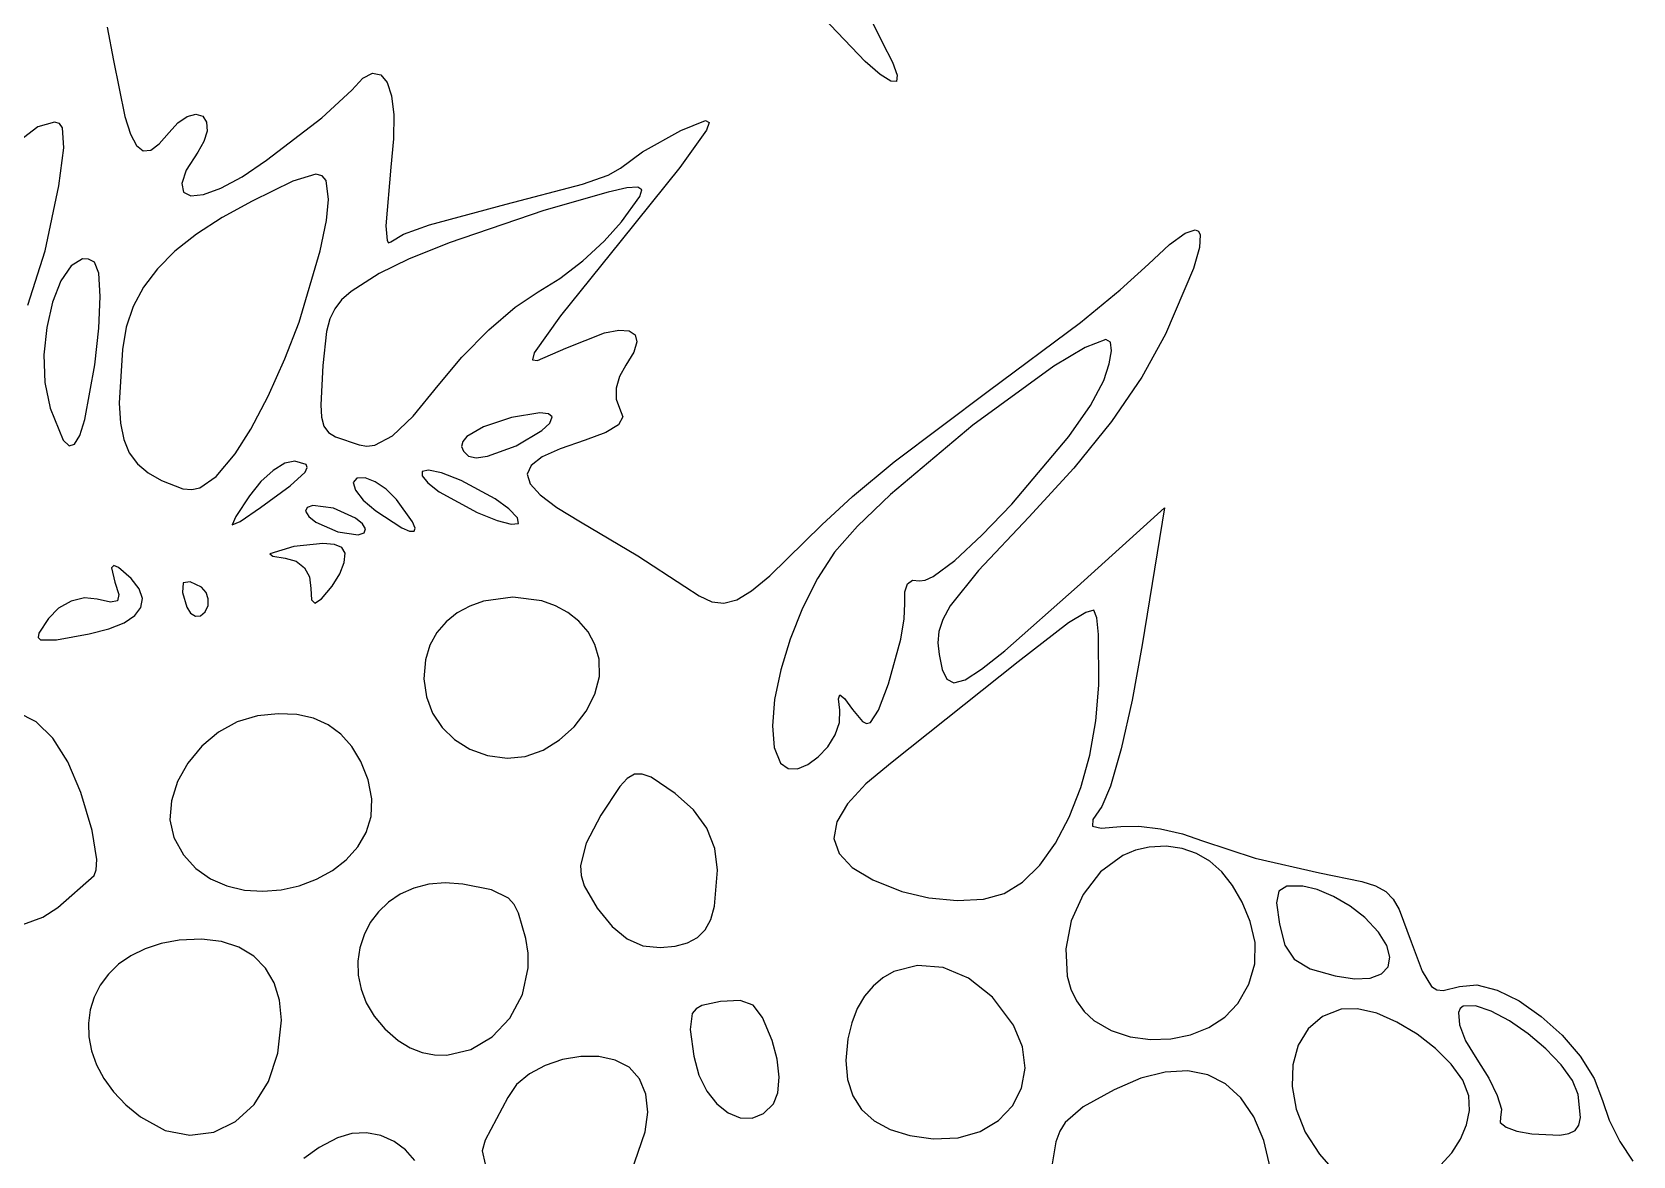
# Model space of a CAD drawing. Extents: x 9 to 1857, y 16 to 982.
# Drawn here: x 416.7 to 525.3, y 287 to 363.2 of the extents above; entities that cross this region are included whole.
import ezdxf

# ---------------------------------------------------------------- set-up
doc = ezdxf.new("R2010")
doc.units = 0

msp = doc.modelspace()

# ---------------------------------------------------------------- linework, layer by layer
at = {"layer": 'Layer 1'}
for p, q in [((421.834226, 363.53822), (422.27279, 361.26903)), ((473.209657, 361.20367), (470.38261, 364.18144)), ((473.755665, 363.766541), (474.3567, 362.51183)), ((474.3567, 362.51183), (475.071135, 361.167477)), ((422.27279, 361.26903), (423.027057, 357.482133)), ((439.165204, 360.07715), (439.821933, 360.420967)), ((439.821933, 360.420967), (440.373741, 360.31674)), ((440.373741, 360.31674), (440.806434, 359.792406)), ((474.225502, 360.329374), (473.209657, 361.20367)), ((474.943854, 359.878406), (474.225502, 360.329374)), ((475.071135, 361.167477), (475.390951, 360.287257)), ((475.390951, 360.287257), (475.34043, 359.860967)), ((436.376025, 357.397106), (438.41775, 359.25735)), ((438.41775, 359.25735), (439.165204, 360.07715)), ((440.806434, 359.792406), (441.105815, 358.875903)), ((475.34043, 359.860967), (474.943854, 359.878406)), ((441.105815, 358.875903), (441.25769, 357.59517)), ((418.259954, 357.101443), (417.13419, 356.77126)), ((418.60356, 357.010443), (418.259954, 357.101443)), ((418.815567, 356.708004), (418.60356, 357.010443)), ((423.027057, 357.482133), (423.414465, 356.278049)), ((426.02871, 356.40775), (426.620161, 357.051629)), ((426.620161, 357.051629), (427.247329, 357.473434)), ((427.247329, 357.473434), (427.835374, 357.637109)), ((427.835374, 357.637109), (428.30946, 357.5066)), ((428.30946, 357.5066), (428.576743, 357.09607)), ((428.576743, 357.09607), (428.601711, 356.497313)), ((432.64338, 354.51723), (436.376025, 357.397106)), ((441.25769, 357.59517), (441.247864, 355.978142)), ((460.7235, 356.52972), (462.385437, 357.210783)), ((462.385437, 357.210783), (462.640854, 357.086171)), ((462.640854, 357.086171), (462.46313, 356.560386)), ((417.13419, 356.77126), (415.877202, 355.815033)), ((418.888537, 355.346665), (418.815567, 356.708004)), ((423.414465, 356.278049), (423.827871, 355.508758)), ((425.367695, 355.623754), (426.02871, 356.40775)), ((428.601711, 356.497313), (428.395524, 355.790716)), ((441.247864, 355.978142), (441.06214, 354.05276)), ((458.120689, 355.087183), (460.7235, 356.52972)), ((462.46313, 356.560386), (460.659943, 354.032067)), ((418.56637, 352.77315), (418.888537, 355.346665)), ((423.827871, 355.508758), (424.281638, 355.15567)), ((424.281638, 355.15567), (424.790125, 355.200198)), ((424.790125, 355.200198), (425.367695, 355.623754)), ((427.96934, 355.05667), (427.195732, 353.834874)), ((428.395524, 355.790716), (427.96934, 355.05667)), ((456.61752, 353.9701), (458.120689, 355.087183)), ((427.195732, 353.834874), (426.888217, 352.933878)), ((430.974728, 353.398731), (432.64338, 354.51723)), ((441.06214, 354.05276), (440.722665, 350.066208)), ((455.783852, 353.504011), (456.61752, 353.9701)), ((460.659943, 354.032067), (456.67924, 349.07936)), ((417.641226, 348.369925), (418.56637, 352.77315)), ((426.888217, 352.933878), (427.007731, 352.358193)), ((429.53777, 352.628086), (430.974728, 353.398731)), ((434.425927, 353.098495), (431.6553, 351.74978)), ((435.978999, 353.561606), (434.425927, 353.098495)), ((436.409102, 353.463429), (435.978999, 353.561606)), ((436.666996, 353.146694), (436.409102, 353.463429)), ((436.8424, 351.86134), (436.666996, 353.146694)), ((448.87555, 351.5344), (454.046277, 352.889418)), ((454.046277, 352.889418), (455.783852, 353.504011)), ((457.794297, 352.699062), (457.058076, 352.649339)), ((458.064127, 352.502086), (457.794297, 352.699062)), ((427.007731, 352.358193), (427.515205, 352.112326)), ((427.515205, 352.112326), (428.371574, 352.200788)), ((428.371574, 352.200788), (429.53777, 352.628086)), ((431.6553, 351.74978), (429.621492, 350.629911)), ((436.702341, 350.424681), (436.8424, 351.86134)), ((455.793868, 352.36193), (451.43511, 351.11012)), ((457.058076, 352.649339), (455.793868, 352.36193)), ((456.69121, 350.3408), (457.929158, 352.049394)), ((457.929158, 352.049394), (458.064127, 352.502086)), ((429.621492, 350.629911), (427.883159, 349.502748)), ((443.680429, 350.147206), (448.87555, 351.5344)), ((451.43511, 351.11012), (445.022239, 348.927025)), ((451.43511, 351.11012), (451.43511, 351.11012)), ((427.883159, 349.502748), (426.426145, 348.352068)), ((436.281249, 348.377384), (436.702341, 350.424681)), ((440.722665, 350.066208), (440.802993, 349.080921)), ((441.05054, 348.98916), (441.91645, 349.497783)), ((441.91645, 349.497783), (443.680429, 350.147206)), ((455.519514, 349.032636), (456.69121, 350.3408)), ((493.832916, 348.798017), (494.89183, 349.570698)), ((494.89183, 349.570698), (495.585718, 349.791871)), ((495.585718, 349.791871), (495.795577, 349.696474)), ((495.795577, 349.696474), (495.913939, 349.464198)), ((495.913939, 349.464198), (495.87585, 348.590335)), ((416.45611, 344.69114), (417.641226, 348.369925)), ((426.426145, 348.352068), (425.236293, 347.161651)), ((434.8566, 343.5427), (436.281249, 348.377384)), ((440.802993, 349.080921), (440.905841, 348.912965)), ((440.905841, 348.912965), (441.05054, 348.98916)), ((445.022239, 348.927025), (442.259476, 347.79886)), ((456.67924, 349.07936), (452.569279, 343.976623)), ((454.064097, 347.700422), (455.519514, 349.032636)), ((492.40962, 347.47117), (493.832916, 348.798017)), ((495.87585, 348.590335), (495.470808, 347.172944)), ((419.38482, 347.36444), (418.694384, 346.342201)), ((420.160194, 347.833517), (419.38482, 347.36444)), ((420.566781, 347.818016), (420.160194, 347.833517)), ((420.97906, 347.6131), (420.566781, 347.818016)), ((420.97907, 347.6131), (420.97906, 347.6131)), ((421.269678, 346.849437), (420.97907, 347.6131)), ((442.259476, 347.79886), (440.28051, 346.83339)), ((452.510277, 346.500123), (454.064097, 347.700422)), ((490.485666, 345.725416), (492.40962, 347.47117)), ((418.694384, 346.342201), (418.130334, 344.903133)), ((421.369996, 345.280441), (421.269678, 346.849437)), ((425.236293, 347.161651), (424.299444, 345.915275)), ((440.28051, 346.83339), (438.366717, 345.620168)), ((451.04337, 345.5877), (452.510277, 346.500123)), ((495.470808, 347.172944), (493.5573, 342.71821)), ((421.279427, 343.13487), (421.369996, 345.280441)), ((424.299444, 345.915275), (423.601442, 344.596719)), ((438.366717, 345.620168), (437.728053, 345.055724)), ((449.488376, 344.55034), (451.04337, 345.5877)), ((487.795746, 343.519981), (490.485666, 345.725416)), ((418.130334, 344.903133), (417.734116, 343.183567)), ((423.601442, 344.596719), (423.12813, 343.189761)), ((437.259422, 344.450737), (436.929235, 343.753717)), ((437.728053, 345.055724), (437.259422, 344.450737)), ((447.694717, 343.009865), (449.488376, 344.55034)), ((417.734116, 343.183567), (417.547179, 341.319836)), ((420.99737, 340.64148), (421.279427, 343.13487)), ((423.12813, 343.189761), (422.86535, 341.67818)), ((433.882096, 341.044718), (434.8566, 343.54266)), ((434.8566, 343.54266), (434.8566, 343.5427)), ((436.705901, 342.913173), (436.45343, 340.59555)), ((436.929235, 343.753717), (436.705901, 342.913173)), ((445.884345, 341.17419), (447.694717, 343.009865)), ((452.569279, 343.976623), (450.782902, 341.465816)), ((455.554356, 342.810519), (456.515331, 342.986387)), ((456.515331, 342.986387), (457.212807, 342.938849)), ((457.212807, 342.938849), (457.627366, 342.673372)), ((481.54412, 338.86026), (487.795746, 343.519981)), ((452.91959, 341.7667), (455.554356, 342.810519)), ((457.739588, 342.195422), (457.530052, 341.510466)), ((457.627366, 342.673372), (457.739588, 342.195422)), ((488.12707, 341.823849), (486.000207, 340.550597)), ((489.52602, 342.36762), (488.12707, 341.823849)), ((489.828851, 342.186406), (489.52602, 342.36762)), ((489.903755, 341.60096), (489.828851, 342.186406)), ((493.5573, 342.71821), (491.960106, 339.805968)), ((417.547179, 341.319836), (417.610967, 339.448273)), ((422.86535, 341.67818), (422.649026, 338.053886)), ((432.736443, 338.528428), (433.882096, 341.044718)), ((444.27921, 339.25123), (445.884345, 341.17419)), ((450.782902, 341.465816), (450.662518, 340.990723)), ((450.662518, 340.990723), (451.004782, 340.933616)), ((451.004782, 340.933616), (452.91959, 341.7667)), ((457.530052, 341.510466), (456.97934, 340.62397)), ((489.755264, 340.702659), (489.903755, 341.60096)), ((420.32036, 336.946877), (420.99737, 340.64148)), ((436.45343, 340.59555), (436.320958, 337.933633)), ((456.552758, 339.859883), (456.333524, 339.055295)), ((456.97934, 340.62397), (456.552758, 339.859883)), ((486.000207, 340.550597), (480.504739, 336.554839)), ((489.38791, 339.58288), (489.755264, 340.702659)), ((491.960106, 339.805968), (489.906391, 336.796766)), ((417.610967, 339.448273), (417.96693, 337.70521)), ((442.573192, 337.152808), (444.27921, 339.25123)), ((456.333524, 339.055295), (456.335043, 338.305908)), ((475.172854, 334.065703), (481.54412, 338.86026)), ((488.483761, 337.892794), (489.38791, 339.58288)), ((417.96693, 337.70521), (418.862483, 335.534305)), ((422.649026, 338.053886), (422.73074, 336.693497)), ((431.562488, 336.286798), (432.736443, 338.528428)), ((436.320958, 337.933633), (436.368199, 337.092073)), ((456.335043, 338.305908), (456.57072, 337.70742)), ((456.57072, 337.70742), (456.783883, 337.109487)), ((487.019368, 335.79521), (488.483761, 337.892794)), ((419.979624, 335.857073), (420.32036, 336.946877)), ((422.73074, 336.693497), (422.955158, 335.58035)), ((436.368199, 337.092073), (436.530072, 336.49136)), ((436.530072, 336.49136), (436.835816, 336.067432)), ((441.169941, 335.826224), (442.573192, 337.152808)), ((447.342067, 336.442592), (446.206724, 335.785102)), ((449.2467, 337.0718), (447.342067, 336.442592)), ((451.154997, 337.381825), (449.2467, 337.07179)), ((449.2467, 337.07179), (449.2467, 337.0718)), ((451.754494, 337.326273), (451.154997, 337.381825)), ((451.292585, 336.184377), (451.827815, 336.691218)), ((451.99723, 337.12789), (451.754494, 337.326273)), ((451.827815, 336.691218), (451.99723, 337.12789)), ((456.483404, 336.564936), (455.641258, 336.04774)), ((456.783883, 337.109487), (456.483404, 336.564936)), ((480.504739, 336.554839), (474.923611, 331.858721)), ((489.906391, 336.796766), (487.364556, 333.648262)), ((418.862483, 335.534305), (419.257854, 335.157732)), ((419.627845, 335.263006), (419.979624, 335.857073)), ((422.955158, 335.58035), (423.334369, 334.673997)), ((430.50308, 334.61284), (431.562488, 336.286798)), ((436.835816, 336.067432), (437.314665, 335.756225)), ((437.314665, 335.756225), (438.90863, 335.21572)), ((439.97868, 335.203265), (441.169941, 335.826224)), ((445.933997, 335.451533), (445.861346, 335.11783)), ((446.206724, 335.785102), (445.933997, 335.451533)), ((449.548072, 335.159436), (451.292585, 336.184377)), ((454.22942, 335.53187), (452.539997, 334.956012)), ((455.641258, 336.04774), (454.22942, 335.53187)), ((483.155372, 331.188471), (487.019368, 335.79521)), ((419.257854, 335.157732), (419.627845, 335.263006)), ((423.334369, 334.673997), (423.880463, 333.933989)), ((429.222377, 333.069364), (430.50308, 334.61284)), ((438.90863, 335.21572), (439.434177, 335.134329)), ((439.434177, 335.134329), (439.97868, 335.203265)), ((445.861346, 335.11783), (445.991355, 334.786305)), ((445.991355, 334.786305), (446.32661, 334.45927)), ((446.32661, 334.45927), (446.833908, 334.341066)), ((446.833908, 334.341066), (447.610484, 334.451567)), ((447.610484, 334.451567), (449.548072, 335.159436)), ((451.324747, 334.395776), (450.582284, 333.826957)), ((452.539997, 334.956012), (451.324747, 334.395776)), ((423.880463, 333.933989), (424.60553, 333.31988)), ((424.60553, 333.31988), (425.52166, 332.79122)), ((433.084214, 333.487019), (432.252762, 332.725541)), ((433.881313, 333.976372), (433.084214, 333.487019)), ((434.54377, 334.11656), (433.881313, 333.976372)), ((434.249283, 332.445765), (435.250879, 333.377956)), ((435.31702, 333.89153), (434.54377, 334.11656)), ((434.54377, 334.11656), (434.54377, 334.11656)), ((435.250879, 333.377956), (435.394877, 333.67894)), ((435.394877, 333.67894), (435.31702, 333.89153)), ((443.185636, 333.421293), (443.178861, 333.121503)), ((443.614411, 333.499476), (443.185636, 333.421293)), ((444.487947, 333.310297), (443.614411, 333.499476)), ((445.829, 332.808), (444.487947, 333.310297)), ((450.582284, 333.826957), (450.311224, 333.225346)), ((450.311224, 333.225346), (450.51018, 332.566738)), ((472.353383, 331.71433), (475.172854, 334.065703)), ((487.364556, 333.648262), (484.303, 330.31811)), ((425.52166, 332.79122), (426.968531, 332.245172)), ((426.968531, 332.245172), (427.567568, 332.195443)), ((427.567568, 332.195443), (428.123149, 332.309014)), ((428.123149, 332.309014), (429.222377, 333.069364)), ((432.252762, 332.725541), (431.48725, 331.76898)), ((432.21617, 330.96488), (434.249283, 332.445765)), ((438.7512, 332.9658), (438.50247, 332.659879)), ((438.50247, 332.659879), (438.664261, 332.139446)), ((438.664261, 332.139446), (439.193982, 331.477325)), ((439.314423, 332.982055), (438.7512, 332.9658)), ((440.008925, 332.713806), (439.314423, 332.982055)), ((440.746514, 332.208679), (440.008925, 332.713806)), ((441.439, 331.5143), (440.746514, 332.208679)), ((443.178861, 333.121503), (443.571329, 332.645861)), ((443.571329, 332.645861), (444.34028, 332.040123)), ((448.135162, 331.557075), (445.829, 332.808)), ((445.829, 332.808), (445.829, 332.808)), ((450.51018, 332.566738), (451.177769, 331.826926)), ((431.48725, 331.76898), (430.545309, 330.354013)), ((430.841433, 330.027348), (432.21617, 330.96488)), ((435.391732, 330.981774), (435.28674, 330.71809)), ((435.783189, 331.107385), (435.391732, 330.981774)), ((437.17735, 330.91813), (435.783189, 331.107385)), ((439.193982, 331.477325), (440.04904, 330.74634)), ((442.53315, 330.003412), (441.439, 331.5143)), ((441.439, 331.5143), (441.439, 331.5143)), ((444.34028, 332.040123), (446.9166, 330.62138)), ((449.049653, 330.876876), (448.135162, 331.557075)), ((451.177769, 331.826926), (452.312604, 330.981702)), ((452.312604, 330.981702), (453.9133, 330.00686)), ((470.27122, 329.79037), (472.353383, 331.71433)), ((474.923611, 331.858721), (472.689674, 329.71002)), ((481.128532, 329.084779), (483.155372, 331.188471)), ((430.545309, 330.354013), (430.307258, 329.798598)), ((430.307258, 329.798598), (430.841433, 330.027348)), ((435.28674, 330.71809), (435.502668, 330.35952)), ((435.502668, 330.35952), (435.984954, 329.975557)), ((435.984954, 329.975557), (437.46301, 329.31554)), ((438.655402, 330.258107), (437.17735, 330.91813)), ((437.17735, 330.91813), (437.17735, 330.91813)), ((439.137691, 329.874144), (438.655402, 330.258107)), ((440.04904, 330.74634), (441.795695, 329.595961)), ((442.706541, 329.570358), (442.53315, 330.003412)), ((446.9166, 330.62138), (448.261617, 330.079869)), ((448.261617, 330.079869), (449.223133, 329.833337)), ((449.63842, 330.27117), (449.049653, 330.876876)), ((449.223133, 329.833337), (449.711837, 329.893274)), ((449.711837, 329.893274), (449.63842, 330.27117)), ((453.9133, 330.00686), (457.799935, 327.684215)), ((484.303, 330.31811), (480.893417, 326.699793)), ((487.58336, 325.60104), (493.48992, 330.93917)), ((493.48992, 330.93917), (491.98218, 321.65478)), ((437.46301, 329.31554), (438.857171, 329.126276)), ((438.857171, 329.126276), (439.248628, 329.251886)), ((439.35362, 329.51557), (439.137691, 329.874144)), ((439.248628, 329.251886), (439.35362, 329.51557)), ((441.795695, 329.595961), (442.332505, 329.363699)), ((442.332505, 329.363699), (442.63789, 329.356142)), ((442.63789, 329.356142), (442.706541, 329.570358)), ((466.74528, 326.341755), (470.27122, 329.79037)), ((472.689674, 329.71002), (471.14082, 327.94062)), ((479.286971, 327.384512), (481.128532, 329.084779)), ((434.48655, 328.32422), (432.855925, 327.828326)), ((432.855925, 327.828326), (433.056262, 327.678989)), ((436.447799, 328.538677), (434.48655, 328.32422)), ((437.235137, 328.463067), (436.447799, 328.538677)), ((437.75081, 328.26802), (437.235137, 328.463067)), ((437.75085, 328.26802), (437.75081, 328.26802)), ((437.955516, 327.869801), (437.75085, 328.26802)), ((437.8961, 327.240974), (437.955516, 327.869801)), ((471.14082, 327.94062), (469.977516, 326.149093)), ((422.283755, 327.031552), (422.133097, 326.89003)), ((422.133097, 326.89003), (422.35229, 325.89713)), ((422.5972, 326.8929), (422.283755, 327.031552)), ((423.46187, 326.151745), (422.5972, 326.8929)), ((422.5972, 326.8929), (422.5972, 326.8929)), ((433.056262, 327.678989), (433.89665, 327.54655)), ((433.89665, 327.54655), (434.655662, 327.326761)), ((434.655662, 327.326761), (435.217821, 326.888252)), ((435.217821, 326.888252), (435.557742, 326.261018)), ((437.594914, 326.467799), (437.8961, 327.240974)), ((457.799935, 327.684215), (460.97854, 325.62398)), ((477.81707, 326.290402), (479.286971, 327.384512)), ((480.893417, 326.699793), (478.974751, 324.295841)), ((422.35229, 325.89713), (422.620121, 325.079415)), ((424.003338, 325.449583), (423.46187, 326.151745)), ((426.98205, 325.86701), (426.933464, 325.216839)), ((427.468429, 325.941219), (426.98205, 325.86701)), ((428.226, 325.562), (427.468429, 325.941219)), ((428.539564, 325.214136), (428.226, 325.562)), ((428.226, 325.562), (428.226, 325.562)), ((435.557742, 326.261018), (435.65004, 325.47505)), ((436.369597, 324.786757), (437.07427, 325.63654)), ((437.07427, 325.63654), (437.594914, 326.467799)), ((460.97854, 325.62398), (461.966505, 324.977413)), ((465.509287, 325.320657), (466.74528, 326.341755)), ((469.977516, 326.149093), (468.962953, 324.151755)), ((475.901167, 325.251877), (476.078422, 325.785027)), ((476.078422, 325.785027), (476.415769, 326.040209)), ((476.415769, 326.040209), (476.90521, 326.00518)), ((476.90521, 326.00518), (477.279736, 326.034009)), ((477.279736, 326.034009), (477.81707, 326.290402)), ((482.684067, 321.260907), (487.58336, 325.60104)), ((419.391505, 324.610757), (418.539822, 324.134488)), ((420.297016, 324.834971), (419.391505, 324.610757)), ((421.14814, 324.76399), (420.297016, 324.834971)), ((422.064945, 324.556977), (421.14814, 324.76399)), ((422.539972, 324.647408), (422.064945, 324.556977)), ((422.620121, 325.079415), (422.539972, 324.647408)), ((424.224323, 324.792581), (424.003338, 325.449583)), ((424.127544, 324.186908), (424.224323, 324.792581)), ((426.933464, 325.216839), (427.22846, 324.21128)), ((428.690546, 324.786004), (428.539564, 325.214136)), ((428.67086, 324.331935), (428.690546, 324.786004)), ((435.65004, 325.47505), (435.687751, 324.70944)), ((435.687751, 324.70944), (435.917514, 324.478866)), ((435.917514, 324.478866), (436.369597, 324.786757)), ((447.340166, 324.625078), (446.412175, 324.28977)), ((449.320475, 324.898633), (447.340166, 324.625078)), ((451.297591, 324.642046), (449.320475, 324.898633)), ((452.221591, 324.314679), (451.297591, 324.642046)), ((461.966505, 324.977413), (462.823049, 324.583215)), ((462.823049, 324.583215), (463.638685, 324.481968)), ((463.638685, 324.481968), (464.503926, 324.714255)), ((464.503926, 324.714255), (465.509287, 325.320657)), ((475.856156, 323.42388), (475.89197, 324.45299)), ((475.89197, 324.45299), (475.892, 324.453)), ((475.892, 324.453), (475.901167, 325.251877)), ((417.85018, 323.4493), (417.207225, 322.449276)), ((418.539822, 324.134488), (417.85018, 323.4493)), ((422.991567, 323.154216), (423.715719, 323.63873)), ((423.715719, 323.63873), (424.127544, 324.186908)), ((427.22846, 324.21128), (427.493583, 323.797816)), ((427.493583, 323.797816), (427.816495, 323.602485)), ((427.816495, 323.602485), (428.15638, 323.635297)), ((428.15638, 323.635297), (428.47242, 323.90626)), ((428.47242, 323.90626), (428.67086, 324.331935)), ((445.559419, 323.822252), (444.807242, 323.222634)), ((446.412175, 324.28977), (445.559419, 323.822252)), ((453.068759, 323.854451), (452.221591, 324.314679)), ((453.813751, 323.261254), (453.068759, 323.854451)), ((468.962953, 324.151755), (468.123584, 322.051995)), ((475.638969, 322.053591), (475.856156, 323.42388)), ((478.465671, 323.382562), (478.198712, 322.572846)), ((478.974751, 324.295841), (478.465671, 323.382562)), ((488.158743, 323.852055), (487.004127, 323.140584)), ((488.72081, 324.00664), (488.158743, 323.852055)), ((488.904817, 323.484703), (488.72081, 324.00664)), ((489.029954, 322.353956), (488.904817, 323.484703)), ((417.207225, 322.449276), (417.158017, 322.157009)), ((418.394217, 321.999507), (420.61716, 322.40085)), ((420.61716, 322.40085), (421.957808, 322.739533)), ((421.957808, 322.739533), (422.991567, 323.154216)), ((444.180988, 322.491024), (443.706003, 321.627529)), ((444.807242, 323.222634), (444.180988, 322.491024)), ((454.431223, 322.534979), (453.813751, 323.261254)), ((454.895831, 321.675517), (454.431223, 322.534979)), ((478.198712, 322.572846), (478.130337, 321.800018)), ((487.004127, 323.140584), (483.59072, 320.50656)), ((489.05916, 318.93206), (489.029954, 322.353956)), ((417.158017, 322.157009), (417.323071, 321.99083)), ((417.323071, 321.99083), (418.394217, 321.999507)), ((443.706003, 321.627529), (443.40763, 320.63226)), ((455.18223, 320.68276), (454.895831, 321.675517)), ((468.123584, 322.051995), (467.485864, 319.953199)), ((474.80336, 319.00458), (475.638969, 322.053591)), ((478.130337, 321.800018), (478.21701, 320.9974)), ((481.1068, 320.002645), (482.684067, 321.260907)), ((491.98218, 321.65478), (491.29969, 317.918404)), ((443.40763, 320.63226), (443.301684, 319.348209)), ((455.1822, 320.68272), (455.18223, 320.68276)), ((455.205542, 319.503222), (455.1822, 320.68272)), ((483.59072, 320.50656), (475.04941, 313.70091)), ((478.21701, 320.9974), (478.439366, 319.979638)), ((443.301684, 319.348209), (443.468106, 318.139945)), ((454.897816, 318.311035), (455.205542, 319.503222)), ((467.485864, 319.953199), (467.076246, 317.958755)), ((478.439366, 319.979638), (478.746342, 319.325482)), ((478.746342, 319.325482), (479.231118, 319.080732)), ((479.231118, 319.080732), (479.986877, 319.291186)), ((479.986877, 319.291186), (481.1068, 320.002645)), ((443.468106, 318.139945), (443.884848, 317.033978)), ((454.309961, 317.16107), (454.897816, 318.311035)), ((467.076246, 317.958755), (466.921185, 316.172053)), ((471.40133, 318.002709), (471.503607, 318.266232)), ((471.4906, 317.23194), (471.40133, 318.002709)), ((471.503607, 318.266232), (471.817427, 318.02351)), ((471.817427, 318.02351), (472.36278, 317.27554)), ((474.106825, 317.218715), (474.80336, 319.00458)), ((488.855707, 316.502372), (489.05916, 318.93201)), ((489.05916, 318.93201), (489.05916, 318.93206)), ((417.011462, 316.449535), (415.732565, 317.085777)), ((433.433823, 316.977567), (432.02599, 316.84088)), ((434.699973, 316.924301), (433.433823, 316.977567)), ((435.827935, 316.679057), (434.699973, 316.924301)), ((443.884848, 317.033978), (444.52986, 316.056818)), ((453.492917, 316.108238), (454.309961, 317.16107)), ((471.470672, 316.39818), (471.4906, 317.23194)), ((472.36278, 317.27554), (473.02957, 316.455528)), ((473.56324, 316.402809), (474.106825, 317.218715)), ((491.29969, 317.918404), (490.556, 314.608426)), ((418.155685, 315.332303), (417.011462, 316.449535)), ((430.649011, 316.442791), (429.373654, 315.733107)), ((432.02599, 316.84088), (430.649011, 316.442791)), ((436.821206, 316.23981), (435.827935, 316.679057)), ((437.683282, 315.604536), (436.821206, 316.23981)), ((444.52986, 316.056818), (445.381094, 315.234973)), ((452.497624, 315.207448), (453.492917, 316.108238)), ((466.921185, 316.172053), (467.047135, 314.696478)), ((471.17589, 315.551021), (471.470672, 316.39818)), ((473.02957, 316.455528), (473.304105, 316.326924)), ((473.304105, 316.326924), (473.56324, 316.402809)), ((488.43845, 314.168802), (488.855707, 316.502372)), ((419.169108, 313.731277), (418.155685, 315.332303)), ((428.244715, 314.777125), (427.306991, 313.640144)), ((429.373654, 315.733107), (428.244715, 314.777125)), ((438.417659, 314.771209), (437.683282, 315.604536)), ((439.027833, 313.737805), (438.417659, 314.771209)), ((445.381094, 315.234973), (446.416502, 314.594956)), ((451.37502, 314.513611), (452.497624, 315.207448)), ((467.047135, 314.696478), (467.48055, 313.63542)), ((470.036424, 314.062841), (470.674918, 314.752046)), ((470.674918, 314.752046), (471.17589, 315.551021)), ((420.055605, 311.643654), (419.169108, 313.731277)), ((427.306991, 313.640144), (426.60528, 312.387459)), ((439.5173, 312.5023), (439.027833, 313.737805)), ((446.416502, 314.594956), (447.614033, 314.163275)), ((447.614033, 314.163275), (448.95164, 313.96644)), ((448.95164, 313.96644), (450.176046, 314.081638)), ((450.176046, 314.081638), (451.37502, 314.513611)), ((467.48055, 313.63542), (467.98247, 313.269696)), ((469.329074, 313.544991), (470.036424, 314.062841)), ((475.04941, 313.70091), (473.259659, 312.235148)), ((487.828525, 311.977791), (488.43845, 314.168802)), ((490.556, 314.608426), (489.840945, 312.08415)), ((457.090523, 312.606414), (456.580633, 312.06442)), ((457.579797, 312.880134), (457.090523, 312.606414)), ((458.098895, 312.900276), (457.579797, 312.880134)), ((458.698253, 312.681539), (458.098895, 312.900276)), ((460.3395, 311.58622), (458.698253, 312.681539)), ((467.98247, 313.269696), (468.621534, 313.260081)), ((468.621534, 313.260081), (469.329074, 313.544991)), ((420.81905, 309.06663), (420.055605, 311.643654)), ((426.60528, 312.387459), (426.184378, 311.084369)), ((439.774417, 311.221927), (439.51729, 312.5023)), ((439.51729, 312.5023), (439.5173, 312.5023)), ((456.580633, 312.06442), (455.29726, 310.11681)), ((461.57607, 310.475051), (460.3395, 311.58622)), ((473.259659, 312.235148), (472.003187, 310.889217)), ((487.04707, 309.97583), (487.828525, 311.977791)), ((489.840945, 312.08415), (489.24436, 310.70488)), ((426.184378, 311.084369), (426.089083, 309.79617)), ((439.719769, 310.029694), (439.774417, 311.221927)), ((462.470299, 309.227014), (461.57607, 310.475051)), ((472.003187, 310.889217), (471.2805, 309.656233)), ((489.24436, 310.70488), (488.652828, 309.815005)), ((426.089083, 309.79617), (426.36419, 308.58816)), ((439.389322, 308.936306), (439.719769, 310.029694)), ((455.29726, 310.11681), (454.291882, 308.220693)), ((471.2805, 309.656233), (471.092101, 308.529312)), ((486.115221, 308.20941), (487.04707, 309.97583)), ((488.652828, 309.815005), (488.614114, 309.354138)), ((488.614114, 309.354138), (489.21715, 309.230106)), ((489.21715, 309.230106), (490.55087, 309.35074)), ((490.55087, 309.35074), (491.771522, 309.370172)), ((491.771522, 309.370172), (493.219969, 309.192871)), ((420.81905, 309.0666), (420.81905, 309.06663)), ((421.12283, 307.098745), (420.81905, 309.0666)), ((426.36419, 308.58816), (427.006339, 307.422361)), ((438.819048, 307.952468), (439.389322, 308.936306)), ((454.291882, 308.220693), (453.92113, 306.704351)), ((463.013503, 307.857775), (462.470299, 309.227014)), ((471.092101, 308.529312), (471.438496, 307.501573)), ((485.054115, 306.725023), (486.115221, 308.20941)), ((493.219969, 309.192871), (494.714944, 308.85082)), ((494.714944, 308.85082), (496.07518, 308.376)), ((496.07518, 308.376), (499.638057, 307.20296)), ((421.095181, 306.399484), (421.12283, 307.098745)), ((427.006339, 307.422361), (427.840359, 306.494578)), ((438.044924, 307.088885), (438.819048, 307.952468)), ((463.197, 306.383), (463.013503, 307.857775)), ((471.438496, 307.501573), (472.32019, 306.566132)), ((490.665329, 307.382223), (489.157149, 306.258995)), ((491.528332, 307.743734), (490.665329, 307.382223)), ((492.45598, 307.94682), (491.528332, 307.743734)), ((493.618473, 307.998113), (492.45598, 307.94682)), ((494.692675, 307.85539), (493.618473, 307.998113)), ((495.679172, 307.518219), (494.692675, 307.85539)), ((496.578546, 306.98617), (495.679172, 307.518219)), ((499.638057, 307.20296), (504.00855, 306.18877)), ((418.48952, 303.84125), (420.94244, 306.02315)), ((420.94244, 306.02315), (421.095181, 306.399484)), ((427.840359, 306.494578), (428.830276, 305.794108)), ((436.029023, 305.765311), (437.102924, 306.356265)), ((437.102924, 306.356265), (438.044924, 307.088885)), ((453.92113, 306.704351), (453.970566, 306.009845)), ((453.970566, 306.009845), (454.17485, 305.315781)), ((463.007649, 303.928554), (463.19693, 306.38304)), ((463.19693, 306.38304), (463.197, 306.383)), ((472.32019, 306.566132), (473.737686, 305.716105)), ((483.884889, 305.569159), (485.054115, 306.725023)), ((489.157149, 306.258995), (487.979226, 304.727275)), ((497.391382, 306.258814), (496.578546, 306.98617)), ((498.118264, 305.33572), (497.391382, 306.258814)), ((504.00855, 306.18877), (506.8852, 305.60886)), ((428.830276, 305.794108), (429.940114, 305.310242)), ((429.940114, 305.310242), (431.1339, 305.032278)), ((431.1339, 305.032278), (432.375659, 304.949508)), ((432.375659, 304.949508), (433.629416, 305.051227)), ((433.629416, 305.051227), (434.859195, 305.32673)), ((434.859195, 305.32673), (436.029023, 305.765311)), ((442.616474, 305.161841), (441.704726, 304.753755)), ((443.632099, 305.422044), (442.616474, 305.161841)), ((444.744194, 305.516464), (443.632099, 305.422044)), ((445.94535, 305.4272), (444.744194, 305.516464)), ((447.884755, 305.050821), (445.94535, 305.4272)), ((449.045664, 304.482786), (447.884755, 305.050821)), ((454.17485, 305.315781), (455.04289, 303.80298)), ((473.737686, 305.716105), (475.69149, 304.94461)), ((475.69149, 304.94461), (477.534894, 304.503876)), ((482.62868, 304.78831), (483.884889, 305.569159)), ((498.759775, 304.216459), (498.118264, 305.33572)), ((501.23862, 304.961819), (501.100179, 304.15533)), ((501.798418, 305.287623), (501.23862, 304.961819)), ((502.87332, 305.28477), (501.798418, 305.287623)), ((503.846401, 305.063367), (502.87332, 305.28477)), ((504.963424, 304.591461), (503.846401, 305.063367)), ((506.8852, 305.60886), (507.811148, 305.308534)), ((507.811148, 305.308534), (508.492171, 304.928676)), ((508.492171, 304.928676), (509.000766, 304.414824)), ((417.470985, 303.186806), (418.48952, 303.84125)), ((440.904264, 304.215688), (440.222496, 303.565539)), ((441.704726, 304.753755), (440.904264, 304.215688)), ((449.426433, 304.047535), (449.045664, 304.482786)), ((449.723279, 303.469133), (449.426433, 304.047535)), ((462.750268, 303.03082), (463.007649, 303.928554)), ((477.534894, 304.503876), (479.45731, 304.327495)), ((479.45731, 304.327495), (481.231114, 304.420596)), ((481.231114, 304.420596), (482.62868, 304.78831)), ((487.979226, 304.727275), (487.179346, 302.937204)), ((499.3165, 302.9006), (498.759775, 304.216459)), ((501.100179, 304.15533), (501.28935, 302.71613)), ((506.086437, 303.938335), (504.963424, 304.591461)), ((507.07749, 303.17327), (506.086437, 303.938335)), ((509.000766, 304.414824), (509.409429, 303.712514)), ((416.122824, 302.692434), (417.470985, 303.186806)), ((439.66683, 302.821209), (439.244675, 302.000599)), ((440.222496, 303.565539), (439.66683, 302.821209)), ((450.2128, 301.7559), (449.723279, 303.469133)), ((455.04289, 303.80298), (456.057321, 302.556536)), ((462.367159, 302.32945), (462.750268, 303.03082)), ((487.179346, 302.937204), (486.805297, 301.038922)), ((499.3165, 302.90059), (499.3165, 302.9006)), ((499.64915, 301.465152), (499.3165, 302.90059)), ((508.008468, 302.187128), (507.07749, 303.17327)), ((507.07749, 303.17327), (507.07749, 303.17327)), ((509.409429, 303.712514), (510.21694, 301.52467)), ((428.22684, 301.70344), (426.71258, 301.62969)), ((429.582565, 301.541452), (428.22684, 301.70344)), ((439.244675, 302.000599), (438.963439, 301.121609)), ((450.368321, 300.745862), (450.2128, 301.75592)), ((450.2128, 301.75592), (450.2128, 301.7559)), ((456.057321, 302.556536), (457.070898, 301.720094)), ((457.070898, 301.720094), (458.139475, 301.258845)), ((461.17205, 301.445876), (461.845395, 301.806963)), ((461.845395, 301.806963), (462.367159, 302.32945)), ((501.28935, 302.71613), (501.664696, 301.287483)), ((508.571164, 301.281905), (508.008468, 302.187128)), ((424.399125, 301.04739), (423.436898, 300.575085)), ((425.491954, 301.403187), (424.399125, 301.04739)), ((426.71258, 301.62969), (425.491954, 301.403187)), ((430.766421, 301.154158), (429.582565, 301.541452)), ((431.765071, 300.551994), (430.766421, 301.154158)), ((438.963439, 301.121609), (438.83053, 300.20214)), ((450.373091, 299.766493), (450.368321, 300.745862)), ((458.139475, 301.258845), (459.31891, 301.13798)), ((459.31891, 301.13798), (460.334197, 301.228709)), ((460.334197, 301.228709), (461.17205, 301.445876)), ((486.805297, 301.038922), (486.904863, 299.182571)), ((499.615594, 300.032619), (499.64915, 301.465152)), ((501.664696, 301.287483), (502.297042, 300.338911)), ((508.780649, 300.487196), (508.571164, 301.281905)), ((510.21694, 301.52467), (510.95381, 299.529466)), ((422.608073, 299.999064), (421.915455, 299.332113)), ((423.436898, 300.575085), (422.608073, 299.999064)), ((432.56518, 299.745392), (431.765071, 300.551994)), ((433.153412, 298.744786), (432.56518, 299.745392)), ((438.83053, 300.20214), (438.853356, 299.260093)), ((449.98003, 297.939536), (450.373091, 299.766493)), ((475.152411, 299.500625), (474.419618, 299.081097)), ((476.767235, 299.9216), (475.152411, 299.500625)), ((478.492183, 299.777759), (476.767235, 299.9216)), ((480.220626, 299.060255), (478.492183, 299.777759)), ((499.22199, 298.643681), (499.615594, 300.032619)), ((502.297042, 300.338911), (503.367565, 299.701697)), ((503.367565, 299.701697), (505.05744, 299.20712)), ((508.200275, 299.347691), (508.651995, 299.832594)), ((508.651995, 299.832594), (508.780649, 300.487196)), ((510.95381, 299.529466), (511.603302, 298.491915)), ((421.361844, 298.587023), (420.950045, 297.776582)), ((421.915455, 299.332113), (421.361844, 298.587023)), ((433.51643, 297.560611), (433.153412, 298.744786)), ((438.853356, 299.260093), (439.039327, 298.313368)), ((473.754341, 298.523683), (473.169911, 297.829489)), ((474.419618, 299.081097), (473.754341, 298.523683)), ((481.845935, 297.760238), (480.220626, 299.060255)), ((486.904863, 299.182571), (487.147186, 298.317038)), ((498.4745, 297.33903), (499.22199, 298.643681)), ((505.05744, 299.20712), (506.387925, 299.005361)), ((506.387925, 299.005361), (507.440561, 299.062083)), ((507.440561, 299.062083), (508.200275, 299.347691)), ((511.603302, 298.491915), (511.962709, 298.270072)), ((512.381184, 298.213019), (513.50322, 298.49378)), ((513.50322, 298.49378), (514.670307, 298.606826)), ((514.670307, 298.606826), (516.047289, 298.253796)), ((420.950045, 297.776582), (420.68286, 296.913579)), ((433.6409, 296.2033), (433.51643, 297.560611)), ((439.039327, 298.313368), (439.395849, 297.379866)), ((439.395849, 297.379866), (439.930331, 296.477486)), ((449.132932, 296.354478), (449.98003, 297.939536)), ((463.4097, 297.47868), (462.140545, 297.213685)), ((464.731498, 297.544565), (463.4097, 297.47868)), ((465.609467, 297.23435), (464.731498, 297.544565)), ((473.169911, 297.829489), (472.679654, 296.999622)), ((483.26148, 295.86886), (481.845935, 297.760238)), ((487.147186, 298.317038), (487.525832, 297.51829)), ((487.525832, 297.51829), (488.046776, 296.805095)), ((497.598123, 296.422099), (498.4745, 297.33903)), ((511.962709, 298.270072), (512.381184, 298.213019)), ((516.047289, 298.253796), (517.53533, 297.513591)), ((517.53533, 297.513591), (519.035596, 296.465118)), ((420.68286, 296.913579), (420.563091, 296.010803)), ((439.930331, 296.477486), (440.650182, 295.624131)), ((447.931109, 295.090748), (449.132932, 296.354478)), ((461.490723, 296.660576), (461.346734, 295.58673)), ((461.745311, 296.987684), (461.490723, 296.660576)), ((462.140545, 297.213685), (461.745311, 296.987684)), ((466.262523, 296.38178), (465.609467, 297.23435)), ((466.90958, 294.8206), (466.262523, 296.38178)), ((472.679654, 296.999622), (472.296901, 296.035187)), ((488.046776, 296.805095), (488.71599, 296.19622)), ((496.511192, 295.713168), (497.598123, 296.422099)), ((504.21232, 296.462026), (503.242932, 295.620691)), ((505.46821, 296.96075), (504.21232, 296.462026)), ((506.589638, 296.988433), (505.46821, 296.96075)), ((507.882378, 296.67351), (506.589638, 296.988433)), ((509.255078, 296.078161), (507.882378, 296.67351)), ((513.531061, 296.998786), (513.419557, 296.726333)), ((513.419557, 296.726333), (513.485884, 295.902917)), ((513.74407, 297.1587), (513.531061, 296.998786)), ((514.571117, 297.187187), (513.74407, 297.1587)), ((515.651035, 296.831055), (514.571117, 297.187187)), ((516.87835, 296.171479), (515.651035, 296.831055)), ((519.035596, 296.465118), (520.449253, 295.187278)), ((420.563091, 296.010803), (420.593541, 295.081042)), ((433.413122, 293.978028), (433.6409, 296.20332)), ((433.6409, 296.20332), (433.6409, 296.2033)), ((440.650182, 295.624131), (441.56281, 294.8377)), ((461.346734, 295.58673), (461.59508, 293.75952)), ((472.296901, 296.035187), (472.03498, 294.93729)), ((483.26152, 295.86886), (483.26148, 295.86886)), ((483.879268, 294.395689), (483.26152, 295.86886)), ((488.71599, 296.19622), (489.88574, 295.51891)), ((489.88574, 295.51891), (491.182223, 295.089097)), ((493.930529, 294.945635), (495.269923, 295.218818)), ((495.269923, 295.218818), (496.511192, 295.713168)), ((503.242932, 295.620691), (502.570044, 294.503831)), ((510.616387, 295.264565), (509.255078, 296.078161)), ((511.874955, 294.294901), (510.616387, 295.264565)), ((513.485884, 295.902917), (513.912681, 294.806671)), ((518.147585, 295.289637), (516.87835, 296.171479)), ((519.353265, 294.266707), (518.147585, 295.289637)), ((520.449253, 295.187278), (521.677466, 293.758976)), ((420.593541, 295.081042), (420.777012, 294.137087)), ((420.777012, 294.137087), (421.116307, 293.191725)), ((441.56281, 294.8377), (442.365088, 294.344916)), ((442.365088, 294.344916), (443.19041, 294.021822)), ((444.860535, 293.84499), (446.473872, 294.227775)), ((446.473872, 294.227775), (447.931109, 295.090748)), ((466.90957, 294.82056), (466.90958, 294.8206)), ((467.249708, 293.568105), (466.90957, 294.82056)), ((472.03498, 294.93729), (471.898693, 293.481907)), ((484.046202, 292.955558), (483.879268, 294.395689)), ((491.182223, 295.089097), (492.549224, 294.9002)), ((492.549224, 294.9002), (493.930529, 294.945635)), ((502.570044, 294.503831), (502.20366, 293.178534)), ((512.939431, 293.23135), (511.874955, 294.294901)), ((513.912681, 294.806671), (514.66958, 293.55581)), ((520.389915, 293.183864), (519.353265, 294.266707)), ((421.116307, 293.191725), (421.614229, 292.257745)), ((432.772457, 292.060754), (433.413122, 293.978028)), ((443.19041, 294.021822), (444.026364, 293.85849)), ((444.026364, 293.85849), (444.860535, 293.84499)), ((451.515815, 293.13811), (450.452415, 292.56597)), ((452.70358, 293.536825), (451.515815, 293.13811)), ((453.94114, 293.7435), (452.70358, 293.536825)), ((455.153922, 293.739523), (453.94114, 293.7435)), ((456.267356, 293.506277), (455.153922, 293.739523)), ((457.20687, 293.02515), (456.267356, 293.506277)), ((457.922133, 292.243289), (457.20687, 293.02515)), ((461.59508, 293.75952), (461.945756, 292.479366)), ((467.380924, 292.342965), (467.249708, 293.568105)), ((471.898693, 293.481907), (472.010329, 292.197238)), ((502.20366, 293.178534), (502.153779, 291.711888)), ((513.718462, 292.136089), (512.939431, 293.23135)), ((514.66958, 293.55581), (515.480098, 292.278009)), ((521.152058, 292.122286), (520.389915, 293.183864)), ((521.677466, 293.758976), (522.6214, 292.259115)), ((421.614229, 292.257745), (422.27358, 291.347937)), ((431.787296, 290.498399), (432.772457, 292.060754)), ((450.452415, 292.56597), (449.587953, 291.839019)), ((458.355057, 291.203414), (457.922133, 292.243289)), ((461.945756, 292.479366), (462.479468, 291.396228)), ((467.300112, 291.285698), (467.380924, 292.342965)), ((472.010329, 292.197238), (472.368543, 291.084859)), ((483.802152, 291.604787), (484.046202, 292.955558)), ((491.888899, 292.26774), (490.08219, 291.49437)), ((493.554825, 292.692604), (491.888899, 292.26774)), ((495.073563, 292.771136), (493.554825, 292.692604)), ((496.438709, 292.505512), (495.073563, 292.771136)), ((497.643859, 291.897909), (496.438709, 292.505512)), ((514.1207, 291.0713), (513.718462, 292.136089)), ((515.480098, 292.278009), (516.052861, 291.108411)), ((521.53422, 291.16315), (521.152058, 292.122286)), ((522.6214, 292.259115), (523.18222, 290.7666)), ((422.27358, 291.347937), (423.097163, 290.475089)), ((448.997, 290.97587), (447.4476, 288.08245)), ((449.587953, 291.839019), (448.997, 290.97587)), ((458.486965, 289.980319), (458.355057, 291.203414)), ((462.479468, 291.396228), (463.151191, 290.53693)), ((467.00417, 290.53686), (467.300112, 291.285698)), ((472.368543, 291.084859), (472.971991, 290.146347)), ((483.18695, 290.399695), (483.802152, 291.604787)), ((490.08219, 291.49437), (487.988725, 290.336726)), ((498.682608, 290.9505), (497.643859, 291.897909)), ((499.548553, 289.665462), (498.682608, 290.9505)), ((502.153779, 291.711888), (502.430403, 290.17098)), ((514.165498, 290.095319), (514.1207, 291.0713)), ((514.1207, 291.0713), (514.1207, 291.0713)), ((516.052861, 291.108411), (516.335211, 290.176438)), ((521.68785, 289.599411), (521.53422, 291.16315)), ((521.53422, 291.16315), (521.53422, 291.16315)), ((423.097163, 290.475089), (424.08778, 289.65199)), ((430.526033, 289.337866), (431.787296, 290.498399)), ((458.29918, 288.6488), (458.486965, 289.980319)), ((463.151191, 290.53693), (463.915903, 289.928295)), ((463.915903, 289.928295), (464.728579, 289.597147)), ((465.544198, 289.57031), (466.317736, 289.874606)), ((466.317736, 289.874606), (467.00417, 290.53686)), ((472.971991, 290.146347), (473.819328, 289.383278)), ((482.240426, 289.3966), (483.18695, 290.399695)), ((487.988725, 290.336726), (486.76601, 289.27977)), ((502.430403, 290.17098), (503.043533, 288.622898)), ((513.972641, 289.108875), (514.165498, 290.095319)), ((516.335211, 290.176438), (516.27449, 289.61151)), ((523.18222, 290.7666), (523.636802, 289.419447)), ((424.08778, 289.65199), (425.769539, 288.736216)), ((425.769539, 288.736216), (427.448762, 288.409873)), ((429.057057, 288.626057), (430.526033, 289.337866)), ((457.352492, 285.888439), (458.29918, 288.6488)), ((458.29918, 288.6488), (458.29918, 288.6488)), ((464.728579, 289.597147), (465.544198, 289.57031)), ((473.819328, 289.383278), (474.90921, 288.797228)), ((474.90921, 288.797228), (476.240292, 288.389774)), ((479.512735, 288.221679), (481.00241, 288.651822)), ((481.00241, 288.651822), (482.240426, 289.3966)), ((486.39495, 288.6788), (486.138097, 287.970701)), ((486.76601, 289.27977), (486.39495, 288.6788)), ((500.23529, 288.04497), (499.548553, 289.665462)), ((513.565092, 288.141515), (513.972641, 289.108875)), ((516.27449, 289.61151), (516.254915, 289.271058)), ((516.254915, 289.271058), (516.649308, 288.95027)), ((516.649308, 288.95027), (517.387894, 288.685222)), ((517.387894, 288.685222), (518.4009, 288.51199)), ((520.910443, 288.518208), (521.332999, 288.734594)), ((521.332999, 288.734594), (521.584875, 289.088852)), ((521.584875, 289.088852), (521.68785, 289.599411)), ((523.636802, 289.419447), (524.36038, 287.987298)), ((427.448762, 288.409873), (429.057057, 288.626057)), ((436.20058, 287.579239), (435.162883, 286.824124)), ((437.43933, 288.23304), (436.20058, 287.579239)), ((438.423811, 288.528851), (437.43933, 288.23304)), ((439.421085, 288.570736), (438.423811, 288.528851)), ((440.388789, 288.383099), (439.421085, 288.570736)), ((441.284562, 287.990342), (440.388789, 288.383099)), ((442.066042, 287.416871), (441.284562, 287.990342)), ((447.4476, 288.08245), (447.258597, 287.341827)), ((476.240292, 288.389774), (477.81123, 288.16249)), ((477.81123, 288.16249), (479.512735, 288.221679)), ((486.138097, 287.970701), (485.82904, 286.05672)), ((500.23533, 288.04497), (500.23529, 288.04497)), ((500.678937, 286.133801), (500.23533, 288.04497)), ((503.043533, 288.622898), (504.00317, 287.13473)), ((512.965815, 287.222786), (513.565092, 288.141515)), ((518.4009, 288.51199), (520.295428, 288.421265)), ((520.295428, 288.421265), (520.910443, 288.518208)), ((524.36038, 287.987298), (525.253398, 286.641245)), ((442.690867, 286.687088), (442.066042, 287.416871)), ((447.258597, 287.341827), (447.464053, 286.451541)), ((504.00317, 287.13473), (505.407528, 285.510308)), ((512.197775, 286.382236), (512.965815, 287.222786))]:
    msp.add_line(p, q, dxfattribs=at)

doc.saveas('drawing.dxf')
